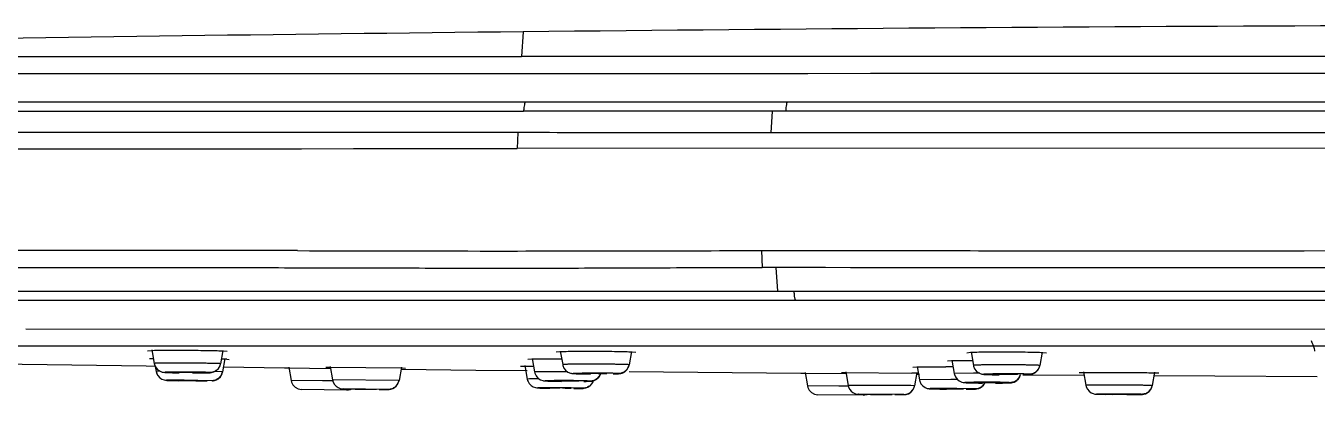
# Model space of a CAD drawing. Header units: inches. Extents: x 440 to 1212, y -520 to 27.
# Drawn here: x 565.6 to 625.5, y -99.5 to -82.3 of the extents above; entities that cross this region are included whole.
import ezdxf

# ---------------------------------------------------------------- set-up
doc = ezdxf.new("R2010")
doc.units = ezdxf.units.IN
doc.header["$LTSCALE"] = 1.21
doc.header["$MEASUREMENT"] = 0
doc.layers.get('0').update_dxf_attribs({"linetype": 'CONTINUOUS'})

msp = doc.modelspace()

# ---------------------------------------------------------------- linework, layer by layer
at = {"color": 7, "linetype": 'Continuous'}
for p, q in [((588.65, -82.616), (588.571, -83.766)), ((556.121, -83.772), (588.571, -83.766)), ((640.619, -83.759), (588.571, -83.766)), ((572.547, -84.567), (556.962, -84.571)), ((572.893, -84.567), (572.547, -84.567)), ((574.351, -84.567), (572.893, -84.567)), ((574.566, -84.567), (574.351, -84.567)), ((578.351, -84.565), (574.566, -84.567)), ((582.361, -84.564), (578.351, -84.565)), ((582.698, -84.564), (582.361, -84.564)), ((583.823, -84.564), (582.698, -84.564)), ((584.17, -84.564), (583.823, -84.564)), ((591.409, -84.562), (584.17, -84.564)), ((591.829, -84.562), (591.409, -84.562)), ((592.294, -84.562), (591.829, -84.562)), ((595.165, -84.561), (592.294, -84.562)), ((598.527, -84.56), (595.165, -84.561)), ((601.853, -84.56), (598.527, -84.56)), ((604.759, -84.559), (601.853, -84.56)), ((605.21, -84.559), (604.759, -84.559)), ((605.592, -84.559), (605.21, -84.559)), ((627.678, -84.555), (605.592, -84.559)), ((765.106, -85.882), (517.984, -85.882)), ((565.148, -86.303), (570.95, -86.303)), ((570.95, -86.303), (571.45, -86.303)), ((571.45, -86.303), (571.785, -86.303)), ((571.785, -86.303), (571.876, -86.303)), ((571.876, -86.303), (572.975, -86.304)), ((572.975, -86.304), (573.759, -86.304)), ((573.759, -86.304), (573.894, -86.304)), ((573.894, -86.304), (578.358, -86.305)), ((578.358, -86.305), (582.594, -86.306)), ((582.594, -86.306), (582.903, -86.306)), ((582.903, -86.306), (583.455, -86.306)), ((583.455, -86.306), (583.766, -86.306)), ((583.766, -86.306), (584.827, -86.306)), ((584.827, -86.306), (585.252, -86.306)), ((585.252, -86.306), (585.753, -86.307)), ((585.753, -86.307), (588.668, -86.307)), ((600.197, -86.308), (588.668, -86.308)), ((600.207, -86.309), (600.142, -87.289)), ((600.828, -86.305), (600.198, -86.305)), ((648.446, -86.302), (600.828, -86.302)), ((566.405, -87.293), (564.98, -87.294)), ((568.168, -87.292), (566.405, -87.293)), ((569.288, -87.292), (568.168, -87.292)), ((569.546, -87.292), (569.288, -87.292)), ((571.266, -87.291), (569.546, -87.292)), ((571.313, -87.291), (571.266, -87.291)), ((571.359, -87.291), (571.313, -87.291)), ((571.459, -87.291), (571.359, -87.291)), ((571.759, -87.291), (571.459, -87.291)), ((573.655, -87.292), (571.759, -87.291)), ((574.549, -87.292), (573.655, -87.292)), ((574.664, -87.292), (574.549, -87.292)), ((574.811, -87.292), (574.664, -87.292)), ((574.857, -87.292), (574.811, -87.292)), ((574.951, -87.292), (574.857, -87.292)), ((575.193, -87.292), (574.951, -87.292)), ((575.372, -87.292), (575.193, -87.292)), ((575.943, -87.292), (575.372, -87.292)), ((576.073, -87.292), (575.943, -87.292)), ((576.506, -87.292), (576.073, -87.292)), ((578.365, -87.292), (576.506, -87.292)), ((578.49, -87.292), (578.365, -87.292)), ((580.773, -87.292), (578.49, -87.292)), ((583.055, -87.291), (580.773, -87.292)), ((586.865, -87.29), (583.055, -87.291)), ((587.6, -87.29), (586.865, -87.29)), ((588.398, -87.289), (587.6, -87.29)), ((588.399, -87.285), (588.369, -88.03)), ((600.144, -87.291), (649.084, -87.298)), ((549.747, -88.057), (568.645, -88.049)), ((568.645, -88.049), (568.913, -88.049)), ((568.913, -88.049), (573.654, -88.051)), ((573.654, -88.051), (575.943, -88.049)), ((575.943, -88.049), (576.073, -88.049)), ((576.073, -88.049), (578.213, -88.044)), ((578.213, -88.044), (578.365, -88.044)), ((578.365, -88.044), (580.773, -88.037)), ((580.773, -88.037), (583.056, -88.031)), ((583.056, -88.031), (586.073, -88.027)), ((586.073, -88.027), (586.14, -88.027)), ((586.14, -88.027), (586.866, -88.028)), ((586.866, -88.028), (588.369, -88.03)), ((649.082, -88.047), (588.369, -88.025)), ((578.175, -92.775), (576.252, -92.771)), ((599.714, -92.768), (599.736, -93.56)), ((600.392, -93.561), (599.736, -93.561)), ((600.465, -94.65), (600.392, -93.561)), ((552.59, -94.65), (600.466, -94.65)), ((600.466, -94.65), (601.223, -94.65)), ((601.223, -94.652), (649.293, -94.652)), ((517.979, -95.074), (780.609, -95.074)), ((565.578, -96.408), (649.293, -96.418)), ((557.636, -97.184), (571.225, -97.187)), ((571.225, -97.187), (574.915, -97.188)), ((571.225, -97.419), (571.405, -97.405)), ((571.422, -97.384), (571.532, -98.01)), ((574.723, -97.408), (574.614, -98.024)), ((574.74, -97.427), (574.919, -97.443)), ((574.915, -97.188), (588.528, -97.191)), ((588.528, -97.191), (588.609, -97.191)), ((588.609, -97.191), (589.883, -97.191)), ((589.883, -97.191), (590.177, -97.191)), ((590.177, -97.191), (590.881, -97.191)), ((590.178, -97.474), (590.357, -97.457)), ((590.374, -97.439), (590.484, -98.063)), ((590.881, -97.191), (592.225, -97.191)), ((592.225, -97.191), (593.871, -97.192)), ((593.675, -97.456), (593.566, -98.073)), ((593.693, -97.472), (593.872, -97.49)), ((593.871, -97.192), (606.727, -97.194)), ((606.727, -97.194), (608.079, -97.194)), ((608.079, -97.194), (609.078, -97.194)), ((609.078, -97.194), (609.257, -97.194)), ((609.232, -97.511), (609.411, -97.491)), ((609.257, -97.194), (609.693, -97.194)), ((609.429, -97.476), (609.539, -98.099)), ((609.693, -97.194), (610.424, -97.194)), ((610.424, -97.194), (610.691, -97.194)), ((610.691, -97.194), (612.926, -97.194)), ((612.73, -97.487), (612.621, -98.106)), ((612.748, -97.501), (612.926, -97.522)), ((612.926, -97.194), (614.446, -97.195)), ((614.446, -97.195), (615.799, -97.195)), ((615.799, -97.195), (616.564, -97.195)), ((616.564, -97.195), (616.797, -97.195)), ((616.797, -97.195), (618.143, -97.195)), ((618.143, -97.195), (627.072, -97.196)), ((563.147, -98.008), (571.165, -98.128)), ((571.165, -98.128), (571.581, -98.133)), ((571.317, -97.786), (571.475, -97.778)), ((571.585, -98.157), (571.624, -98.38)), ((574.588, -98.116), (574.614, -98.024)), ((574.614, -98.024), (574.604, -98.022)), ((574.814, -97.788), (574.706, -98.401)), ((574.746, -98.175), (577.579, -98.212)), ((574.901, -97.814), (575.011, -97.823)), ((577.579, -98.212), (577.761, -98.214)), ((577.761, -98.214), (579.715, -98.238)), ((577.775, -98.177), (577.886, -98.807)), ((579.501, -98.184), (579.683, -98.181)), ((579.683, -98.181), (583.015, -98.22)), ((579.698, -98.149), (579.809, -98.779)), ((582.999, -98.191), (582.891, -98.803)), ((583.015, -98.22), (583.196, -98.226)), ((588.532, -98.141), (588.713, -98.134)), ((588.713, -98.134), (589.114, -98.132)), ((588.729, -98.106), (588.84, -98.734)), ((588.873, -97.815), (589.053, -97.802)), ((589.053, -97.802), (590.397, -97.794)), ((589.07, -97.78), (589.18, -98.406)), ((590.397, -97.794), (590.436, -97.794)), ((593.543, -98.159), (593.566, -98.073)), ((593.566, -98.073), (593.556, -98.07)), ((606.73, -98.18), (606.91, -98.17)), ((606.91, -98.17), (608.255, -98.163)), ((606.926, -98.145), (607.037, -98.771)), ((608.344, -97.895), (608.523, -97.88)), ((608.523, -97.88), (609.488, -97.867)), ((608.54, -97.861), (608.65, -98.485)), ((612.598, -98.189), (612.621, -98.106)), ((612.621, -98.106), (612.611, -98.102)), ((571.733, -98.376), (571.624, -98.38)), ((571.624, -98.38), (571.648, -98.465)), ((571.893, -98.74), (571.992, -98.777)), ((571.943, -98.417), (571.943, -98.417)), ((571.943, -98.417), (572.026, -98.425)), ((571.992, -98.777), (572.059, -98.79)), ((572.435, -98.409), (572.025, -98.42)), ((572.026, -98.424), (572.167, -98.433)), ((572.057, -98.79), (572.059, -98.79)), ((572.059, -98.79), (572.117, -98.794)), ((572.528, -98.785), (572.116, -98.791)), ((572.117, -98.794), (572.257, -98.8)), ((572.167, -98.433), (572.463, -98.441)), ((572.257, -98.8), (572.552, -98.808)), ((572.449, -98.806), (572.681, -98.81)), ((572.668, -98.798), (573.663, -98.807)), ((574.204, -98.812), (572.921, -98.787)), ((573.458, -98.819), (573.761, -98.82)), ((573.573, -98.432), (573.573, -98.433)), ((573.761, -98.82), (573.994, -98.82)), ((574.271, -98.811), (574.27, -98.811)), ((574.271, -98.811), (574.327, -98.801)), ((574.327, -98.801), (574.428, -98.766)), ((574.697, -98.399), (574.346, -98.39)), ((574.428, -98.766), (574.529, -98.702)), ((574.529, -98.702), (574.619, -98.607)), ((574.678, -98.5), (574.706, -98.401)), ((574.706, -98.401), (574.697, -98.399)), ((579.346, -98.82), (577.886, -98.807)), ((579.813, -98.824), (579.346, -98.82)), ((582.882, -98.802), (579.809, -98.779)), ((582.874, -98.872), (582.891, -98.803)), ((582.891, -98.803), (582.882, -98.802)), ((582.984, -98.277), (586.458, -98.316)), ((586.458, -98.316), (588.844, -98.34)), ((588.948, -98.731), (588.84, -98.734)), ((588.84, -98.734), (588.868, -98.83)), ((589.261, -98.729), (588.948, -98.731)), ((590.07, -98.394), (589.18, -98.406)), ((589.38, -98.729), (589.261, -98.729)), ((589.595, -98.814), (589.597, -98.814)), ((589.597, -98.814), (589.674, -98.82)), ((590.084, -98.807), (589.673, -98.816)), ((589.674, -98.82), (589.814, -98.828)), ((589.814, -98.828), (590.11, -98.836)), ((590.223, -98.822), (590.935, -98.819)), ((590.633, -98.395), (590.48, -98.394)), ((590.708, -98.395), (590.633, -98.395)), ((590.881, -98.468), (590.881, -98.468)), ((590.881, -98.468), (590.98, -98.478)), ((590.935, -98.819), (591.127, -98.823)), ((591.388, -98.459), (590.978, -98.473)), ((590.98, -98.478), (591.121, -98.488)), ((591.121, -98.488), (591.417, -98.496)), ((591.127, -98.823), (591.217, -98.828)), ((591.221, -98.829), (591.221, -98.829)), ((591.619, -98.822), (591.322, -98.815)), ((591.761, -98.83), (591.619, -98.822)), ((591.631, -98.84), (591.762, -98.834)), ((591.839, -98.953), (591.899, -98.838)), ((591.906, -98.812), (591.944, -98.802)), ((591.944, -98.802), (592.069, -98.734)), ((592.069, -98.734), (592.177, -98.623)), ((592.177, -98.623), (592.243, -98.494)), ((592.525, -98.482), (592.525, -98.483)), ((593.182, -98.474), (593.178, -98.475)), ((593.182, -98.474), (593.273, -98.444)), ((593.273, -98.444), (593.381, -98.376)), ((593.563, -98.385), (601.533, -98.462)), ((601.533, -98.463), (601.716, -98.464)), ((601.716, -98.464), (603.631, -98.479)), ((601.73, -98.428), (601.84, -99.055)), ((603.419, -98.438), (603.601, -98.435)), ((603.601, -98.435), (606.682, -98.456)), ((603.616, -98.403), (603.726, -99.03)), ((606.917, -98.431), (606.809, -99.046)), ((606.904, -98.503), (607.039, -98.504)), ((608.491, -98.762), (607.037, -98.771)), ((607.037, -98.77), (607.058, -98.847)), ((609.54, -98.469), (608.65, -98.485)), ((609.925, -98.502), (610.035, -98.514)), ((610.442, -98.492), (610.033, -98.509)), ((610.035, -98.514), (610.176, -98.525)), ((610.176, -98.525), (610.473, -98.534)), ((611.404, -98.88), (611.523, -98.819)), ((611.424, -98.872), (611.552, -98.798)), ((611.552, -98.798), (611.654, -98.687)), ((611.705, -98.591), (611.715, -98.554)), ((611.871, -98.534), (614.673, -98.552)), ((614.449, -98.433), (614.63, -98.427)), ((614.646, -98.398), (614.756, -99.023)), ((617.947, -98.418), (617.838, -99.034)), ((617.963, -98.444), (618.143, -98.453)), ((580.471, -99.245), (578.372, -99.22)), ((580.277, -99.191), (580.301, -99.192)), ((582.388, -99.214), (580.3, -99.19)), ((580.301, -99.191), (581.137, -99.206)), ((580.853, -99.197), (581.848, -99.208)), ((581.973, -99.214), (582.389, -99.215)), ((582.411, -99.215), (582.438, -99.214)), ((582.438, -99.214), (582.51, -99.203)), ((582.51, -99.203), (582.599, -99.173)), ((582.598, -99.174), (582.684, -99.126)), ((582.683, -99.127), (582.761, -99.06)), ((582.76, -99.061), (582.827, -98.974)), ((582.826, -98.975), (582.874, -98.871)), ((589.219, -99.134), (589.286, -99.145)), ((589.283, -99.145), (589.286, -99.145)), ((589.286, -99.145), (589.333, -99.148)), ((589.463, -99.142), (589.332, -99.145)), ((589.333, -99.147), (589.472, -99.153)), ((589.744, -99.141), (589.463, -99.142)), ((589.472, -99.153), (589.767, -99.159)), ((589.565, -99.155), (589.877, -99.161)), ((589.883, -99.151), (589.946, -99.149)), ((589.946, -99.149), (590.353, -99.15)), ((590.598, -99.153), (590.788, -99.156)), ((590.788, -99.156), (590.878, -99.16)), ((591.42, -99.164), (590.982, -99.152)), ((591.006, -99.17), (591.289, -99.169)), ((591.025, -99.17), (591.213, -99.17)), ((591.289, -99.169), (591.421, -99.166)), ((591.471, -99.164), (591.483, -99.163)), ((591.474, -99.164), (591.471, -99.164)), ((591.483, -99.163), (591.561, -99.148)), ((591.561, -99.148), (591.658, -99.11)), ((591.658, -99.11), (591.755, -99.045)), ((591.755, -99.045), (591.839, -98.953)), ((603.3, -99.063), (601.84, -99.055)), ((603.74, -99.065), (603.3, -99.063)), ((606.629, -99.042), (603.726, -99.03)), ((604.198, -99.442), (604.22, -99.443)), ((606.307, -99.457), (604.219, -99.441)), ((604.22, -99.442), (605.056, -99.453)), ((604.77, -99.446), (605.765, -99.453)), ((606.8, -99.045), (606.629, -99.042)), ((606.8, -99.045), (606.809, -99.046)), ((607.466, -99.18), (607.468, -99.18)), ((607.468, -99.18), (607.531, -99.185)), ((607.942, -99.173), (607.53, -99.181)), ((607.531, -99.184), (607.671, -99.191)), ((607.671, -99.191), (607.966, -99.197)), ((607.787, -99.194), (608.004, -99.198)), ((608.004, -99.198), (608.285, -99.201)), ((608.08, -99.186), (608.312, -99.182)), ((608.312, -99.182), (609.057, -99.19)), ((609.477, -99.187), (608.776, -99.176)), ((609.057, -98.891), (609.058, -98.891)), ((609.057, -99.19), (609.074, -99.191)), ((609.058, -98.891), (609.146, -98.899)), ((609.078, -99.192), (609.078, -99.192)), ((609.555, -98.882), (609.144, -98.895)), ((609.146, -98.899), (609.286, -98.908)), ((609.206, -99.204), (609.488, -99.202)), ((609.286, -98.908), (609.582, -98.915)), ((609.618, -99.193), (609.477, -99.187)), ((609.488, -99.202), (609.619, -99.197)), ((609.758, -99.174), (609.618, -99.194)), ((609.691, -99.192), (609.689, -99.192)), ((609.691, -99.192), (609.748, -99.181)), ((609.748, -99.181), (609.849, -99.143)), ((609.849, -99.143), (609.951, -99.076)), ((610.691, -98.904), (610.691, -98.904)), ((611.332, -98.899), (611.331, -98.899)), ((611.332, -98.899), (611.424, -98.872)), ((615.208, -99.434), (615.21, -99.434)), ((615.21, -99.434), (615.25, -99.436)), ((615.25, -99.436), (615.39, -99.44)), ((615.39, -99.44), (615.684, -99.445)), ((615.452, -99.442), (615.622, -99.444)), ((615.622, -99.444), (615.992, -99.448)), ((615.799, -99.438), (616.794, -99.443)), ((617.123, -99.451), (617.245, -99.45)), ((617.381, -99.446), (617.431, -99.44)), ((617.383, -99.446), (617.381, -99.446)), ((617.431, -99.44), (617.516, -99.417)), ((617.516, -99.417), (617.608, -99.372)), ((617.608, -99.372), (617.694, -99.306)), ((617.694, -99.306), (617.766, -99.217)), ((617.838, -99.034), (617.829, -99.033)), ((604.427, -99.484), (602.328, -99.467)), ((604.579, -99.459), (604.421, -99.484)), ((605.892, -99.459), (606.308, -99.458)), ((616.652, -99.451), (616.868, -99.452)), ((616.868, -99.452), (617.123, -99.451))]:
    msp.add_line(p, q, dxfattribs=at)
for points in [[(571.532, -98.01), (571.544, -98.062), (571.592, -98.174), (571.672, -98.278), (571.78, -98.359), (571.9, -98.408), (571.943, -98.417)], [(574.413, -98.343), (574.517, -98.242), (574.588, -98.116)], [(590.485, -98.063), (590.496, -98.112), (590.542, -98.223), (590.619, -98.326), (590.726, -98.409), (590.854, -98.462), (590.881, -98.468)], [(593.364, -98.393), (593.473, -98.287), (593.543, -98.159)], [(609.539, -98.099), (609.549, -98.143), (609.593, -98.253), (609.667, -98.354), (609.77, -98.439), (609.898, -98.495), (609.925, -98.502)], [(612.417, -98.427), (612.529, -98.317), (612.598, -98.189)], [(571.624, -98.38), (571.645, -98.458), (571.704, -98.575), (571.791, -98.672), (571.893, -98.74)], [(571.943, -98.417), (571.967, -98.421), (572.025, -98.427), (572.086, -98.43), (572.164, -98.433), (572.264, -98.437)], [(572.057, -98.79), (572.075, -98.792), (572.115, -98.795), (572.157, -98.797), (572.209, -98.799), (572.275, -98.801), (572.449, -98.806)], [(572.264, -98.437), (572.386, -98.44), (572.53, -98.442), (572.699, -98.445)], [(573.304, -98.45), (573.495, -98.45), (573.662, -98.449), (573.804, -98.448), (573.92, -98.447)], [(573.92, -98.447), (574.012, -98.445), (574.082, -98.442), (574.137, -98.439), (574.196, -98.432), (574.296, -98.406), (574.413, -98.343)], [(574.241, -98.814), (574.256, -98.813), (574.27, -98.811)], [(574.503, -98.722), (574.605, -98.625), (574.678, -98.5)], [(574.619, -98.607), (574.683, -98.486), (574.706, -98.401)], [(577.887, -98.807), (577.907, -98.884), (577.969, -99.006), (578.069, -99.113), (578.206, -99.189), (578.372, -99.22)], [(579.809, -98.778), (579.838, -98.878), (579.9, -98.989), (579.979, -99.073), (580.068, -99.134), (580.161, -99.171), (580.241, -99.187), (580.277, -99.191)], [(588.84, -98.734), (588.865, -98.825), (588.929, -98.942), (589.018, -99.036), (589.12, -99.099), (589.219, -99.134)], [(589.18, -98.406), (589.195, -98.468), (589.249, -98.585), (589.337, -98.69), (589.451, -98.767), (589.564, -98.807), (589.597, -98.814)], [(589.595, -98.814), (589.622, -98.817), (589.673, -98.822), (589.727, -98.825), (589.797, -98.828), (589.884, -98.831), (589.99, -98.834)], [(589.99, -98.834), (590.116, -98.836), (590.426, -98.841)], [(590.881, -98.468), (590.911, -98.473), (590.974, -98.48), (591.035, -98.484), (591.111, -98.488), (591.206, -98.491), (591.322, -98.495)], [(591.322, -98.495), (591.457, -98.497), (591.611, -98.5), (591.777, -98.502)], [(591.467, -98.843), (591.579, -98.842), (591.667, -98.84)], [(591.667, -98.84), (591.733, -98.838), (591.785, -98.835), (591.843, -98.828), (591.943, -98.802), (592.058, -98.742)], [(591.751, -99.049), (591.836, -98.957), (591.898, -98.841), (591.906, -98.812)], [(592.058, -98.742), (592.162, -98.643), (592.234, -98.517), (592.238, -98.504)], [(592.821, -98.499), (592.933, -98.496), (593.016, -98.493), (593.08, -98.489), (593.144, -98.482), (593.241, -98.457), (593.364, -98.393)], [(593.149, -98.48), (593.162, -98.479), (593.178, -98.475)], [(607.037, -98.771), (607.053, -98.835), (607.107, -98.952), (607.193, -99.053), (607.295, -99.125), (607.397, -99.166), (607.468, -99.18)], [(608.65, -98.485), (608.66, -98.529), (608.705, -98.639), (608.779, -98.74), (608.882, -98.824), (609.005, -98.879), (609.057, -98.891)], [(609.925, -98.502), (609.96, -98.509), (610.028, -98.517), (610.095, -98.522), (610.178, -98.526), (610.284, -98.529)], [(610.284, -98.529), (610.412, -98.533), (610.563, -98.536), (610.731, -98.538)], [(611.523, -98.819), (611.631, -98.718), (611.705, -98.591)], [(611.654, -98.687), (611.716, -98.56), (611.723, -98.533)], [(611.837, -98.535), (611.962, -98.532), (612.056, -98.528), (612.128, -98.523), (612.195, -98.516), (612.291, -98.492), (612.417, -98.427)], [(617.919, -98.573), (620.747, -98.591), (625.488, -98.612)], [(580.471, -99.246), (580.637, -99.219), (580.675, -99.199)], [(589.283, -99.145), (589.3, -99.146), (589.336, -99.149), (589.376, -99.15), (589.426, -99.152), (589.565, -99.155)], [(591.213, -99.17), (591.289, -99.17), (591.352, -99.169), (591.399, -99.168), (591.435, -99.167)], [(591.435, -99.167), (591.474, -99.164), (591.553, -99.15)], [(591.553, -99.15), (591.653, -99.113), (591.751, -99.049)], [(601.841, -99.055), (601.861, -99.132), (601.923, -99.254), (602.024, -99.361), (602.162, -99.437), (602.328, -99.467)], [(603.726, -99.03), (603.747, -99.108), (603.8, -99.216), (603.871, -99.301), (603.952, -99.365), (604.038, -99.409), (604.122, -99.433), (604.181, -99.441), (604.198, -99.442)], [(604.427, -99.484), (604.592, -99.457), (604.608, -99.449)], [(606.329, -99.458), (606.352, -99.457), (606.421, -99.447), (606.51, -99.419), (606.596, -99.373), (606.674, -99.308), (606.74, -99.223), (606.789, -99.12), (606.808, -99.046)], [(606.332, -99.458), (606.359, -99.456), (606.434, -99.444), (606.521, -99.414), (606.604, -99.367), (606.68, -99.301), (606.744, -99.217)], [(606.744, -99.217), (606.791, -99.115), (606.808, -99.045)], [(607.466, -99.18), (607.486, -99.182), (607.529, -99.186), (607.574, -99.188), (607.63, -99.19), (607.701, -99.192), (607.787, -99.194)], [(609.058, -98.891), (609.084, -98.895), (609.142, -98.901), (609.2, -98.905), (609.274, -98.908), (609.368, -98.911), (609.483, -98.914)], [(609.371, -99.203), (609.466, -99.202), (609.54, -99.201), (609.596, -99.199), (609.641, -99.197), (609.693, -99.192), (609.788, -99.169), (609.906, -99.11)], [(609.483, -98.914), (609.62, -98.916), (609.779, -98.919), (609.961, -98.921)], [(609.652, -99.196), (609.675, -99.194), (609.689, -99.192)], [(609.906, -99.11), (610.013, -99.013), (610.068, -98.921)], [(609.951, -99.076), (610.039, -98.979), (610.067, -98.921)], [(610.559, -98.923), (610.736, -98.922), (610.889, -98.92), (611.015, -98.918)], [(611.015, -98.918), (611.115, -98.916), (611.19, -98.913), (611.249, -98.91), (611.308, -98.903), (611.404, -98.88)], [(611.309, -98.903), (611.312, -98.903), (611.331, -98.899)], [(614.756, -99.023), (614.775, -99.097), (614.83, -99.21), (614.908, -99.302), (614.999, -99.369), (615.094, -99.411), (615.176, -99.43), (615.21, -99.434)], [(615.208, -99.434), (615.222, -99.435), (615.253, -99.437), (615.288, -99.438), (615.332, -99.439), (615.452, -99.442)], [(617.245, -99.45), (617.29, -99.449), (617.325, -99.449), (617.353, -99.448), (617.384, -99.446), (617.449, -99.436), (617.534, -99.41), (617.62, -99.365)], [(617.62, -99.365), (617.701, -99.299), (617.77, -99.211), (617.819, -99.106)], [(617.766, -99.217), (617.82, -99.106), (617.838, -99.034)]]:
    msp.add_lwpolyline(points, dxfattribs=at)
for centre, radius, start, end in [((649.302, -5793.244), 5710.949, 90.608503, 90.947131), ((649.218, -5784.399), 5702.104, 90.224881, 90.608607), ((598.731, 3103.127), 3190.422, 269.814454, 270.025366), ((565.858, -6185.455), 6092.693, 89.9022493, 90.0686835), ((588.901, 3250.563), 3343.355, 269.816186, 269.971207), ((586.07, 3828.92), 3921.712, 270.01681, 270.199335), ((571.672, -107.935), 10.159, 90.98423, 91.11284), ((574.111, -117.633), 19.835, 87.92053, 88.39023), ((574.51, -106.445), 8.64, 87.41048, 87.8735), ((607.828, -226.258), 128.096, 89.65753, 89.8092), ((571.934, -112.043), 13.669, 90.56408, 90.84354), ((572.478, -161.008), 62.223, 89.59264, 89.95456), ((590.149, -216.199), 117.805, 89.83867, 90.03819), ((590.343, -145.667), 46.861, 89.83648, 90.31676), ((590.311, -158.726), 59.92, 89.45634, 89.84177), ((590.469, -144.803), 45.996, 88.93809, 89.48907), ((605.842, -161.331), 62.88, 89.00688, 89.23519), ((606.511, -121.853), 23.397, 88.83078, 88.9679), ((607.932, -258.952), 160.192, 89.68561, 89.80007), ((609.834, -198.305), 99.837, 90.00116, 90.16898), ((589.629, -175.945), 76.804, 89.62086, 89.9142), ((589.488, -197.824), 98.683, 89.36728, 89.62321), ((589.975, -144.411), 45.263, 89.21183, 89.52104), ((589.786, -172.798), 73.656, 89.06952, 89.38401), ((604.425, -98.988), 0.496, 288.0611, 296.30128), ((606.31, -98.961), 0.496, 269.68775, 323.49036), ((608.181, -156.587), 57.414, 89.84652, 90.23874), ((608.141, -173.045), 73.872, 89.50774, 89.84963)]:
    msp.add_arc(centre, radius, start, end, dxfattribs=at)
for points, knots in [([(588.757, -85.882), (588.752, -85.882), (588.741, -85.893), (588.73, -85.917), (588.718, -85.955), (588.701, -86.028), (588.683, -86.147), (588.673, -86.25), (588.668, -86.308)], [0, 0, 0, 0, 0.034465, 0.094348, 0.182461, 0.29799, 0.60473, 1, 1, 1, 1]), ([(600.901, -85.882), (600.897, -85.882), (600.887, -85.893), (600.879, -85.915), (600.869, -85.952), (600.855, -86.024), (600.84, -86.142), (600.832, -86.244), (600.828, -86.301)], [0, 0, 0, 0, 0.029747, 0.086852, 0.173717, 0.289206, 0.598799, 1, 1, 1, 1]), ([(599.714, -92.768), (603.841, -92.773), (620.367, -92.783), (636.894, -92.769), (649.293, -92.769)], [0, 0, 0, 0, 0.249711, 1, 1, 1, 1]), ([(533.508, -93.56), (534.46, -93.562), (536.479, -93.568), (539.658, -93.563), (543.124, -93.559), (546.84, -93.56), (550.789, -93.561), (554.936, -93.562), (559.224, -93.561), (563.598, -93.561), (568.03, -93.56), (572.506, -93.56), (577.018, -93.563), (581.551, -93.572), (585.338, -93.586), (588.37, -93.587), (591.401, -93.581), (595.19, -93.565), (598.221, -93.558), (599.736, -93.56)], [0, 0, 0, 0, 0.043133, 0.091462, 0.144002, 0.200123, 0.259812, 0.322874, 0.387952, 0.454067, 0.521027, 0.588676, 0.656855, 0.725377, 0.79404, 0.828381, 0.862715, 0.931367, 1, 1, 1, 1]), ([(649.293, -93.562), (645.217, -93.562), (628.917, -93.567), (612.617, -93.576), (600.392, -93.562)], [0, 0, 0, 0, 0.250061, 1, 1, 1, 1]), ([(601.296, -95.074), (601.292, -95.074), (601.282, -95.062), (601.274, -95.04), (601.264, -95.003), (601.251, -94.93), (601.236, -94.812), (601.227, -94.71), (601.223, -94.652)], [0, 0, 0, 0, 0.029849, 0.087122, 0.174105, 0.289648, 0.599146, 1, 1, 1, 1]), ([(625.383, -97.447), (625.377, -97.407), (625.342, -97.241), (625.281, -97.081), (625.22, -96.968)], [0, 0, 0, 0, 0.242504, 1, 1, 1, 1]), ([(571.405, -97.405), (571.5, -97.402), (571.727, -97.398), (572.283, -97.393), (573.073, -97.395), (573.862, -97.403), (574.418, -97.415), (574.645, -97.423), (574.74, -97.427)], [0, 0, 0, 0, 0.085899, 0.20441, 0.500079, 0.795696, 0.914156, 1, 1, 1, 1]), ([(590.357, -97.457), (590.452, -97.453), (590.679, -97.447), (591.235, -97.439), (592.025, -97.439), (592.814, -97.446), (593.37, -97.459), (593.597, -97.467), (593.693, -97.472)], [0, 0, 0, 0, 0.085834, 0.204311, 0.500004, 0.795687, 0.914161, 1, 1, 1, 1]), ([(609.411, -97.491), (609.506, -97.487), (609.734, -97.48), (610.29, -97.47), (611.08, -97.468), (611.869, -97.475), (612.425, -97.488), (612.653, -97.496), (612.748, -97.501)], [0, 0, 0, 0, 0.085802, 0.204272, 0.500007, 0.795732, 0.914197, 1, 1, 1, 1]), ([(574.604, -98.022), (574.584, -98.019), (574.527, -98.017), (574.416, -98.013), (574.256, -98.01), (574.054, -98.006), (573.818, -98.003), (573.554, -98), (573.274, -97.998), (572.986, -97.997), (572.701, -97.996), (572.43, -97.996), (572.216, -97.997), (572.059, -97.998), (571.955, -97.998), (571.86, -97.999), (571.776, -98.001), (571.704, -98.002), (571.644, -98.003), (571.602, -98.004), (571.575, -98.006), (571.56, -98.006), (571.548, -98.007), (571.539, -98.008), (571.535, -98.009), (571.532, -98.009), (571.532, -98.01)], [0, 0, 0, 0, 0.019565, 0.056234, 0.108747, 0.175143, 0.253144, 0.339895, 0.432334, 0.527128, 0.620891, 0.710282, 0.792067, 0.829204, 0.863373, 0.894248, 0.921579, 0.945136, 0.964691, 0.980039, 0.986102, 0.991078, 0.994958, 0.997734, 0.999402, 1, 1, 1, 1]), ([(574.604, -98.022), (574.594, -98.079), (574.554, -98.19), (574.44, -98.326), (574.287, -98.414), (574.171, -98.434), (574.113, -98.434)], [0, 0, 0, 0, 0.250426, 0.50095, 0.750933, 1, 1, 1, 1]), ([(593.556, -98.07), (593.536, -98.067), (593.479, -98.065), (593.367, -98.06), (593.207, -98.056), (593.006, -98.053), (592.769, -98.049), (592.505, -98.047), (592.225, -98.045), (591.937, -98.044), (591.652, -98.044), (591.381, -98.045), (591.168, -98.046), (591.011, -98.047), (590.906, -98.048), (590.812, -98.05), (590.728, -98.051), (590.656, -98.053), (590.596, -98.055), (590.554, -98.056), (590.527, -98.058), (590.512, -98.059), (590.501, -98.06), (590.492, -98.061), (590.487, -98.062), (590.484, -98.063), (590.484, -98.063)], [0, 0, 0, 0, 0.019685, 0.05645, 0.109038, 0.175487, 0.25352, 0.340283, 0.432715, 0.527486, 0.621209, 0.710551, 0.792277, 0.829383, 0.863521, 0.894364, 0.921664, 0.945192, 0.96472, 0.980044, 0.986097, 0.991063, 0.994936, 0.997707, 0.999376, 1, 1, 1, 1]), ([(593.556, -98.07), (593.546, -98.127), (593.506, -98.238), (593.392, -98.373), (593.24, -98.462), (593.124, -98.482), (593.066, -98.482)], [0, 0, 0, 0, 0.250428, 0.500969, 0.750958, 1, 1, 1, 1]), ([(612.611, -98.102), (612.591, -98.099), (612.532, -98.097), (612.42, -98.092), (612.26, -98.088), (612.058, -98.084), (611.82, -98.08), (611.556, -98.078), (611.275, -98.076), (610.989, -98.076), (610.705, -98.076), (610.434, -98.077), (610.221, -98.079), (610.065, -98.08), (609.96, -98.082), (609.866, -98.083), (609.783, -98.085), (609.711, -98.087), (609.652, -98.089), (609.61, -98.091), (609.583, -98.093), (609.568, -98.094), (609.556, -98.095), (609.547, -98.096), (609.542, -98.097), (609.539, -98.098), (609.539, -98.099)], [0, 0, 0, 0, 0.019962, 0.056899, 0.109392, 0.176062, 0.254664, 0.341702, 0.433972, 0.528367, 0.621686, 0.710771, 0.792498, 0.829642, 0.863805, 0.894609, 0.92174, 0.945048, 0.964408, 0.979697, 0.985777, 0.990792, 0.994727, 0.997568, 0.999309, 1, 1, 1, 1]), ([(612.611, -98.103), (612.601, -98.158), (612.561, -98.269), (612.447, -98.406), (612.293, -98.495), (612.177, -98.515), (612.121, -98.515)], [0, 0, 0, 0, 0.242853, 0.500962, 0.758491, 1, 1, 1, 1]), ([(572.025, -98.42), (572.024, -98.42), (572.023, -98.421), (572.021, -98.421), (572.02, -98.422), (572.02, -98.423), (572.021, -98.423)], [0, 0, 0, 0, 0.44978, 0.720258, 0.837529, 1, 1, 1, 1]), ([(572.021, -98.423), (572.021, -98.423), (572.023, -98.424), (572.025, -98.424), (572.026, -98.424)], [0, 0, 0, 0, 0.169849, 1, 1, 1, 1]), ([(572.116, -98.791), (572.115, -98.791), (572.113, -98.791), (572.111, -98.791), (572.11, -98.792), (572.111, -98.793), (572.111, -98.793)], [0, 0, 0, 0, 0.472173, 0.753175, 0.8564, 1, 1, 1, 1]), ([(572.111, -98.793), (572.112, -98.793), (572.113, -98.793), (572.115, -98.793), (572.117, -98.794)], [0, 0, 0, 0, 0.165245, 1, 1, 1, 1]), ([(574.113, -98.434), (574.091, -98.431), (574.024, -98.427), (573.893, -98.422), (573.706, -98.418), (573.474, -98.413), (573.214, -98.41), (572.865, -98.408), (572.604, -98.408), (572.435, -98.409)], [0, 0, 0, 0, 0.04061, 0.119397, 0.234089, 0.37551, 0.533716, 0.69814, 1, 1, 1, 1]), ([(572.575, -98.426), (572.575, -98.425), (572.58, -98.425), (572.585, -98.424), (572.597, -98.424), (572.612, -98.423), (572.631, -98.422), (572.654, -98.422), (572.681, -98.421), (572.724, -98.42), (572.785, -98.42), (572.865, -98.419), (572.952, -98.419), (573.074, -98.42), (573.222, -98.421), (573.36, -98.423), (573.454, -98.426), (573.507, -98.427), (573.543, -98.429), (573.563, -98.43), (573.569, -98.431)], [0, 0, 0, 0, 0.002418, 0.009179, 0.02026, 0.035569, 0.055005, 0.078452, 0.105692, 0.136436, 0.207274, 0.288598, 0.377517, 0.470804, 0.657402, 0.822087, 0.888888, 0.941923, 0.979396, 1, 1, 1, 1]), ([(572.579, -98.427), (572.578, -98.427), (572.577, -98.427), (572.575, -98.426), (572.575, -98.426)], [0, 0, 0, 0, 0.723206, 1, 1, 1, 1]), ([(572.672, -98.799), (572.671, -98.799), (572.67, -98.798), (572.668, -98.798), (572.668, -98.798)], [0, 0, 0, 0, 0.735156, 1, 1, 1, 1]), ([(573.569, -98.431), (573.57, -98.432), (573.571, -98.432), (573.573, -98.432), (573.573, -98.432)], [0, 0, 0, 0, 0.375603, 1, 1, 1, 1]), ([(573.663, -98.807), (573.663, -98.807), (573.664, -98.807), (573.666, -98.807), (573.666, -98.808)], [0, 0, 0, 0, 0.37933, 1, 1, 1, 1]), ([(574.114, -98.438), (574.116, -98.438), (574.123, -98.436), (574.115, -98.434), (574.113, -98.434)], [0, 0, 0, 0, 0.450266, 1, 1, 1, 1]), ([(574.697, -98.399), (574.687, -98.457), (574.646, -98.568), (574.532, -98.704), (574.378, -98.792), (574.262, -98.812), (574.204, -98.812)], [0, 0, 0, 0, 0.25042, 0.500919, 0.750894, 1, 1, 1, 1]), ([(574.205, -98.815), (574.207, -98.814), (574.214, -98.813), (574.206, -98.812), (574.204, -98.812)], [0, 0, 0, 0, 0.462419, 1, 1, 1, 1]), ([(582.882, -98.802), (582.872, -98.859), (582.831, -98.971), (582.717, -99.107), (582.563, -99.195), (582.446, -99.215), (582.388, -99.214)], [0, 0, 0, 0, 0.250404, 0.500866, 0.750833, 1, 1, 1, 1]), ([(589.673, -98.816), (589.672, -98.817), (589.67, -98.817), (589.669, -98.817), (589.667, -98.818), (589.668, -98.819), (589.669, -98.819)], [0, 0, 0, 0, 0.455726, 0.72886, 0.842298, 1, 1, 1, 1]), ([(589.669, -98.819), (589.669, -98.819), (589.671, -98.82), (589.673, -98.82), (589.674, -98.82)], [0, 0, 0, 0, 0.168632, 1, 1, 1, 1]), ([(590.227, -98.823), (590.226, -98.823), (590.225, -98.823), (590.223, -98.823), (590.223, -98.822)], [0, 0, 0, 0, 0.726244, 1, 1, 1, 1]), ([(590.978, -98.473), (590.977, -98.473), (590.976, -98.474), (590.974, -98.474), (590.973, -98.476), (590.974, -98.476), (590.974, -98.476)], [0, 0, 0, 0, 0.434266, 0.698465, 0.82616, 1, 1, 1, 1]), ([(590.974, -98.476), (590.975, -98.477), (590.976, -98.477), (590.978, -98.478), (590.98, -98.478)], [0, 0, 0, 0, 0.172984, 1, 1, 1, 1]), ([(591.217, -98.828), (591.218, -98.828), (591.219, -98.828), (591.221, -98.828), (591.221, -98.829)], [0, 0, 0, 0, 0.376585, 1, 1, 1, 1]), ([(593.066, -98.482), (593.058, -98.481), (593.035, -98.478), (592.968, -98.473), (592.846, -98.469), (592.658, -98.464), (592.426, -98.46), (592.167, -98.457), (591.817, -98.456), (591.557, -98.456), (591.388, -98.459)], [0, 0, 0, 0, 0.015813, 0.040816, 0.119732, 0.234496, 0.375933, 0.5341, 0.698435, 1, 1, 1, 1]), ([(591.527, -98.478), (591.527, -98.477), (591.532, -98.477), (591.537, -98.476), (591.549, -98.475), (591.563, -98.474), (591.583, -98.473), (591.616, -98.472), (591.666, -98.471), (591.736, -98.47), (591.816, -98.469), (591.903, -98.469), (592.025, -98.469), (592.173, -98.47), (592.311, -98.472), (592.406, -98.475), (592.458, -98.477), (592.495, -98.479), (592.514, -98.48), (592.521, -98.481)], [0, 0, 0, 0, 0.002481, 0.00925, 0.02032, 0.035603, 0.055, 0.078401, 0.136268, 0.206969, 0.288148, 0.376927, 0.470091, 0.656538, 0.821262, 0.88817, 0.941378, 0.97909, 1, 1, 1, 1]), ([(591.531, -98.48), (591.53, -98.479), (591.529, -98.479), (591.527, -98.479), (591.527, -98.478)], [0, 0, 0, 0, 0.71505, 1, 1, 1, 1]), ([(591.895, -98.821), (591.874, -98.883), (591.809, -99.001), (591.702, -99.083), (591.643, -99.112)], [0, 0, 0, 0, 0.500981, 1, 1, 1, 1]), ([(591.984, -98.779), (591.966, -98.787), (591.896, -98.817), (591.818, -98.831), (591.761, -98.831)], [0, 0, 0, 0, 0.25169, 1, 1, 1, 1]), ([(591.762, -98.834), (591.764, -98.834), (591.771, -98.832), (591.763, -98.831), (591.761, -98.83)], [0, 0, 0, 0, 0.453273, 1, 1, 1, 1]), ([(592.227, -98.509), (592.205, -98.566), (592.14, -98.675), (592.039, -98.751), (591.984, -98.779)], [0, 0, 0, 0, 0.500993, 1, 1, 1, 1]), ([(592.521, -98.481), (592.522, -98.481), (592.523, -98.482), (592.524, -98.482), (592.525, -98.482)], [0, 0, 0, 0, 0.372919, 1, 1, 1, 1]), ([(593.068, -98.487), (593.07, -98.487), (593.077, -98.484), (593.069, -98.482), (593.066, -98.482)], [0, 0, 0, 0, 0.44384, 1, 1, 1, 1]), ([(610.033, -98.509), (610.032, -98.509), (610.031, -98.509), (610.029, -98.51), (610.028, -98.511), (610.029, -98.512), (610.029, -98.512)], [0, 0, 0, 0, 0.423271, 0.68345, 0.81864, 1, 1, 1, 1]), ([(610.029, -98.512), (610.03, -98.512), (610.032, -98.513), (610.034, -98.514), (610.035, -98.514)], [0, 0, 0, 0, 0.175235, 1, 1, 1, 1]), ([(612.121, -98.515), (612.113, -98.513), (612.09, -98.51), (612.023, -98.505), (611.9, -98.5), (611.713, -98.495), (611.481, -98.491), (611.221, -98.489), (610.872, -98.487), (610.611, -98.489), (610.442, -98.492)], [0, 0, 0, 0, 0.015894, 0.040961, 0.11997, 0.234784, 0.376232, 0.534371, 0.698642, 1, 1, 1, 1]), ([(610.581, -98.513), (610.581, -98.512), (610.586, -98.512), (610.591, -98.511), (610.603, -98.51), (610.618, -98.509), (610.637, -98.508), (610.67, -98.506), (610.721, -98.505), (610.79, -98.504), (610.87, -98.503), (610.957, -98.502), (611.079, -98.502), (611.226, -98.503), (611.365, -98.505), (611.459, -98.508), (611.512, -98.51), (611.549, -98.512), (611.568, -98.513), (611.575, -98.515)], [0, 0, 0, 0, 0.002532, 0.009309, 0.020372, 0.035637, 0.055008, 0.078375, 0.136158, 0.206762, 0.287837, 0.376514, 0.469588, 0.655925, 0.820674, 0.887658, 0.940988, 0.978871, 1, 1, 1, 1]), ([(610.586, -98.515), (610.585, -98.515), (610.583, -98.514), (610.581, -98.514), (610.581, -98.513)], [0, 0, 0, 0, 0.709299, 1, 1, 1, 1]), ([(611.712, -98.54), (611.693, -98.606), (611.627, -98.732), (611.516, -98.821), (611.455, -98.852)], [0, 0, 0, 0, 0.50091, 1, 1, 1, 1]), ([(611.575, -98.515), (611.576, -98.515), (611.577, -98.515), (611.579, -98.516), (611.579, -98.516)], [0, 0, 0, 0, 0.709319, 1, 1, 1, 1]), ([(612.123, -98.52), (612.125, -98.52), (612.132, -98.517), (612.124, -98.515), (612.121, -98.515)], [0, 0, 0, 0, 0.439983, 1, 1, 1, 1]), ([(614.63, -98.427), (614.726, -98.425), (614.953, -98.424), (615.508, -98.423), (616.296, -98.425), (617.085, -98.431), (617.64, -98.438), (617.867, -98.442), (617.963, -98.444)], [0, 0, 0, 0, 0.086013, 0.204543, 0.500059, 0.79554, 0.914032, 1, 1, 1, 1]), ([(580.3, -99.19), (580.298, -99.19), (580.291, -99.191), (580.299, -99.191), (580.301, -99.191)], [0, 0, 0, 0, 0.483144, 1, 1, 1, 1]), ([(580.671, -99.203), (580.655, -99.21), (580.589, -99.235), (580.518, -99.246), (580.465, -99.245)], [0, 0, 0, 0, 0.251597, 1, 1, 1, 1]), ([(580.856, -99.197), (580.856, -99.197), (580.855, -99.197), (580.853, -99.197), (580.853, -99.197)], [0, 0, 0, 0, 0.747609, 1, 1, 1, 1]), ([(581.848, -99.208), (581.849, -99.208), (581.85, -99.208), (581.851, -99.208), (581.851, -99.209)], [0, 0, 0, 0, 0.382874, 1, 1, 1, 1]), ([(582.389, -99.215), (582.39, -99.215), (582.398, -99.215), (582.39, -99.214), (582.388, -99.214)], [0, 0, 0, 0, 0.483155, 1, 1, 1, 1]), ([(589.332, -99.145), (589.331, -99.145), (589.329, -99.145), (589.328, -99.145), (589.326, -99.146), (589.327, -99.147), (589.327, -99.147)], [0, 0, 0, 0, 0.480603, 0.766255, 0.865107, 1, 1, 1, 1]), ([(589.327, -99.147), (589.328, -99.147), (589.329, -99.147), (589.331, -99.147), (589.333, -99.147)], [0, 0, 0, 0, 0.163341, 1, 1, 1, 1]), ([(589.887, -99.152), (589.886, -99.152), (589.885, -99.152), (589.883, -99.152), (589.883, -99.151)], [0, 0, 0, 0, 0.739606, 1, 1, 1, 1]), ([(590.878, -99.16), (590.879, -99.16), (590.88, -99.16), (590.881, -99.16), (590.881, -99.16)], [0, 0, 0, 0, 0.380636, 1, 1, 1, 1]), ([(591.643, -99.112), (591.626, -99.121), (591.555, -99.151), (591.477, -99.164), (591.42, -99.164)], [0, 0, 0, 0, 0.251665, 1, 1, 1, 1]), ([(591.421, -99.166), (591.423, -99.166), (591.43, -99.165), (591.422, -99.164), (591.42, -99.164)], [0, 0, 0, 0, 0.468875, 1, 1, 1, 1]), ([(604.219, -99.441), (604.218, -99.441), (604.21, -99.442), (604.218, -99.442), (604.22, -99.442)], [0, 0, 0, 0, 0.484615, 1, 1, 1, 1]), ([(604.773, -99.446), (604.772, -99.446), (604.771, -99.446), (604.77, -99.446), (604.77, -99.446)], [0, 0, 0, 0, 0.747599, 1, 1, 1, 1]), ([(606.8, -99.045), (606.79, -99.102), (606.762, -99.176), (606.72, -99.241), (606.709, -99.256)], [0, 0, 0, 0, 0.748696, 1, 1, 1, 1]), ([(607.53, -99.181), (607.529, -99.181), (607.528, -99.182), (607.526, -99.182), (607.525, -99.183), (607.525, -99.183), (607.526, -99.183)], [0, 0, 0, 0, 0.468171, 0.747317, 0.853159, 1, 1, 1, 1]), ([(607.526, -99.183), (607.526, -99.183), (607.528, -99.184), (607.53, -99.184), (607.531, -99.184)], [0, 0, 0, 0, 0.166022, 1, 1, 1, 1]), ([(608.083, -99.187), (608.082, -99.187), (608.082, -99.187), (608.08, -99.186), (608.08, -99.186)], [0, 0, 0, 0, 0.73268, 1, 1, 1, 1]), ([(609.074, -99.191), (609.075, -99.191), (609.076, -99.191), (609.077, -99.191), (609.078, -99.192)], [0, 0, 0, 0, 0.3786, 1, 1, 1, 1]), ([(609.144, -98.895), (609.143, -98.895), (609.142, -98.895), (609.14, -98.896), (609.139, -98.897), (609.14, -98.897), (609.14, -98.898)], [0, 0, 0, 0, 0.446132, 0.715163, 0.834979, 1, 1, 1, 1]), ([(609.14, -98.898), (609.14, -98.898), (609.142, -98.898), (609.144, -98.899), (609.146, -98.899)], [0, 0, 0, 0, 0.170556, 1, 1, 1, 1]), ([(611.232, -98.904), (611.21, -98.901), (611.143, -98.897), (611.012, -98.892), (610.825, -98.888), (610.593, -98.884), (610.333, -98.882), (609.984, -98.88), (609.723, -98.881), (609.555, -98.882)], [0, 0, 0, 0, 0.040645, 0.119454, 0.234157, 0.375581, 0.53378, 0.69819, 1, 1, 1, 1]), ([(609.624, -99.194), (609.624, -99.194), (609.622, -99.194), (609.62, -99.194), (609.618, -99.193)], [0, 0, 0, 0, 0.165964, 1, 1, 1, 1]), ([(609.619, -99.197), (609.62, -99.196), (609.622, -99.196), (609.624, -99.196), (609.625, -99.195), (609.624, -99.195), (609.624, -99.194)], [0, 0, 0, 0, 0.468277, 0.747453, 0.853477, 1, 1, 1, 1]), ([(609.693, -98.9), (609.693, -98.899), (609.698, -98.899), (609.703, -98.897), (609.715, -98.897), (609.729, -98.896), (609.749, -98.895), (609.772, -98.895), (609.799, -98.894), (609.842, -98.893), (609.902, -98.892), (609.982, -98.892), (610.07, -98.892), (610.192, -98.892), (610.339, -98.893), (610.478, -98.895), (610.572, -98.897), (610.624, -98.899), (610.661, -98.901), (610.681, -98.902), (610.687, -98.903)], [0, 0, 0, 0, 0.002433, 0.009196, 0.020276, 0.035581, 0.055008, 0.078447, 0.105677, 0.136409, 0.207222, 0.288519, 0.377413, 0.470678, 0.65725, 0.821944, 0.888764, 0.941829, 0.979343, 1, 1, 1, 1]), ([(609.697, -98.901), (609.696, -98.901), (609.695, -98.9), (609.693, -98.9), (609.693, -98.9)], [0, 0, 0, 0, 0.721125, 1, 1, 1, 1]), ([(610.06, -98.927), (610.029, -98.986), (609.943, -99.092), (609.822, -99.155), (609.758, -99.174)], [0, 0, 0, 0, 0.500553, 1, 1, 1, 1]), ([(610.687, -98.903), (610.688, -98.903), (610.689, -98.903), (610.69, -98.903), (610.691, -98.904)], [0, 0, 0, 0, 0.374953, 1, 1, 1, 1]), ([(611.455, -98.852), (611.437, -98.86), (611.367, -98.89), (611.29, -98.904), (611.232, -98.904)], [0, 0, 0, 0, 0.251696, 1, 1, 1, 1]), ([(611.234, -98.908), (611.235, -98.908), (611.243, -98.906), (611.235, -98.904), (611.232, -98.904)], [0, 0, 0, 0, 0.449008, 1, 1, 1, 1]), ([(617.829, -99.033), (617.809, -99.032), (617.752, -99.031), (617.642, -99.029), (617.483, -99.027), (617.193, -99.024), (616.862, -99.022), (616.501, -99.02), (616.213, -99.019), (615.928, -99.018), (615.656, -99.018), (615.442, -99.018), (615.285, -99.018), (615.18, -99.018), (615.085, -99.018), (615.001, -99.019), (614.929, -99.019), (614.876, -99.02), (614.84, -99.02), (614.818, -99.02), (614.8, -99.021), (614.784, -99.021), (614.772, -99.022), (614.763, -99.022), (614.759, -99.023), (614.756, -99.022), (614.756, -99.023)], [0, 0, 0, 0, 0.019218, 0.055598, 0.107886, 0.174121, 0.338734, 0.431189, 0.52605, 0.619921, 0.709453, 0.791401, 0.828624, 0.862882, 0.893844, 0.921262, 0.944902, 0.964535, 0.97278, 0.979955, 0.986051, 0.991057, 0.994963, 0.99776, 0.999439, 1, 1, 1, 1]), ([(615.25, -99.434), (615.248, -99.434), (615.24, -99.435), (615.248, -99.436), (615.25, -99.436)], [0, 0, 0, 0, 0.474103, 1, 1, 1, 1]), ([(617.338, -99.445), (617.325, -99.444), (617.288, -99.443), (617.173, -99.44), (616.963, -99.437), (616.651, -99.434), (616.291, -99.431), (615.932, -99.43), (615.655, -99.43), (615.469, -99.43), (615.369, -99.431), (615.299, -99.432), (615.263, -99.433), (615.25, -99.434)], [0, 0, 0, 0, 0.019184, 0.052939, 0.164613, 0.321245, 0.501383, 0.681288, 0.83721, 0.899571, 0.948206, 0.981588, 1, 1, 1, 1]), ([(615.802, -99.439), (615.801, -99.439), (615.801, -99.438), (615.799, -99.438), (615.799, -99.438)], [0, 0, 0, 0, 0.742257, 1, 1, 1, 1]), ([(616.794, -99.443), (616.794, -99.443), (616.795, -99.443), (616.796, -99.443), (616.797, -99.443)], [0, 0, 0, 0, 0.381457, 1, 1, 1, 1]), ([(617.829, -99.033), (617.819, -99.09), (617.778, -99.201), (617.665, -99.337), (617.512, -99.425), (617.395, -99.446), (617.338, -99.446)], [0, 0, 0, 0, 0.250413, 0.50089, 0.75086, 1, 1, 1, 1]), ([(617.338, -99.447), (617.34, -99.447), (617.348, -99.446), (617.34, -99.446), (617.338, -99.445)], [0, 0, 0, 0, 0.474123, 1, 1, 1, 1]), ([(605.765, -99.453), (605.765, -99.453), (605.766, -99.453), (605.767, -99.453), (605.768, -99.454)], [0, 0, 0, 0, 0.382926, 1, 1, 1, 1]), ([(606.308, -99.458), (606.31, -99.458), (606.317, -99.458), (606.309, -99.457), (606.307, -99.457)], [0, 0, 0, 0, 0.484632, 1, 1, 1, 1])]:
    msp.add_open_spline(points, degree=3, knots=knots, dxfattribs=at)

doc.saveas('drawing.dxf')
